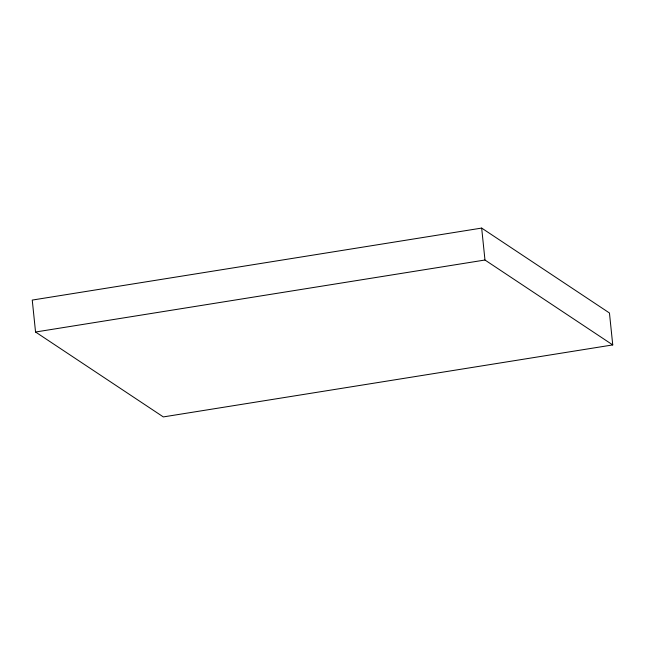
<?xml version="1.0" encoding="UTF-8"?>
<svg xmlns="http://www.w3.org/2000/svg" width="645" height="645" viewBox="0 0 645 645"><rect width="100%" height="100%" fill="white"/><g stroke="black" fill="none" stroke-linecap="round" stroke-linejoin="round"><path stroke-width="0.97" d="M481.67 228.08L32.25 300.078L35.548 332.014L163.33 416.92L612.75 344.922L609.452 312.986L481.67 228.08L484.976 260.016L612.75 344.922M35.548 332.014L484.976 260.016"/></g></svg>
